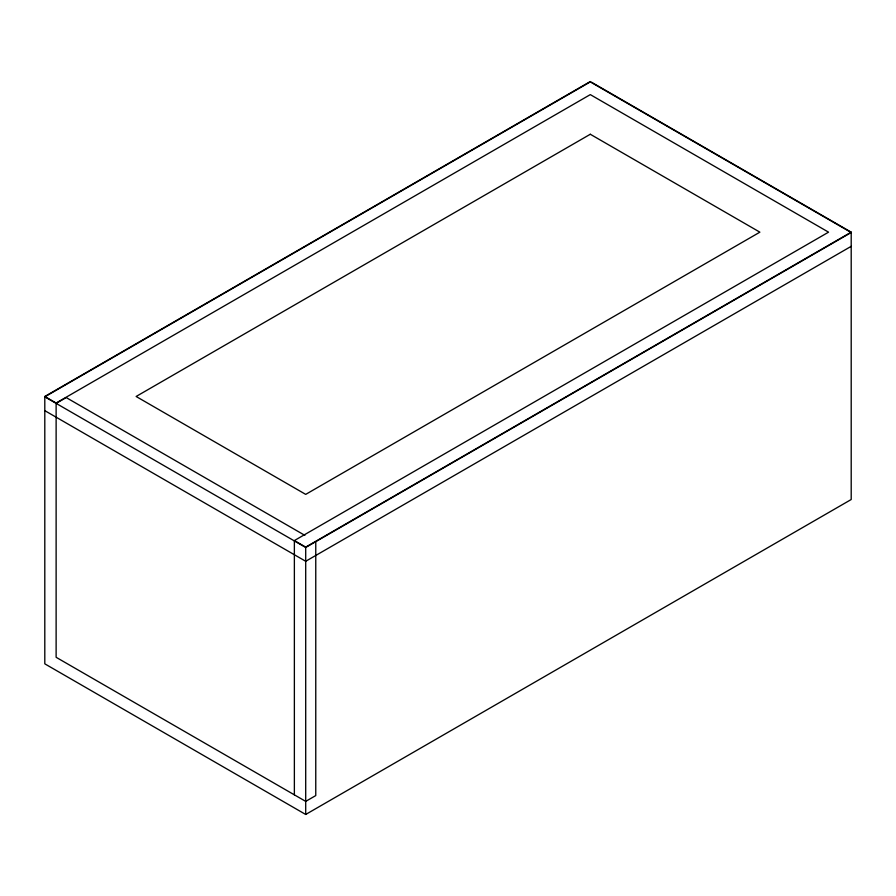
<?xml version="1.0" encoding="UTF-8"?>
<svg xmlns="http://www.w3.org/2000/svg" width="896" height="896" viewBox="0 0 896 896"><rect width="100%" height="100%" fill="white"/><g stroke="black" fill="none" stroke-linecap="round" stroke-linejoin="round"><path stroke-width="1.34" d="M44.8 396.48L590.296 81.536L851.2 232.165L851.2 499.52L305.704 814.464L44.8 663.835L44.8 396.48L56.123 403.021L590.296 94.618L828.554 232.165L294.37 540.568L294.37 794.853M46.01 396.144L590.296 81.894M56.123 403.379L66.192 397.566L304.864 535.36M294.37 540.568L305.704 547.109L851.2 232.165M851.2 246.333L305.704 561.277L44.8 410.648M591.506 82.6L851.2 232.523L305.704 547.467L44.8 396.838M315.762 541.654L315.762 795.581L305.704 801.382L56.123 657.294L56.123 403.021M305.704 547.109L305.704 814.464M590.296 134.254L136.125 396.48L305.704 494.379L759.875 232.165L590.296 134.254"/></g></svg>
